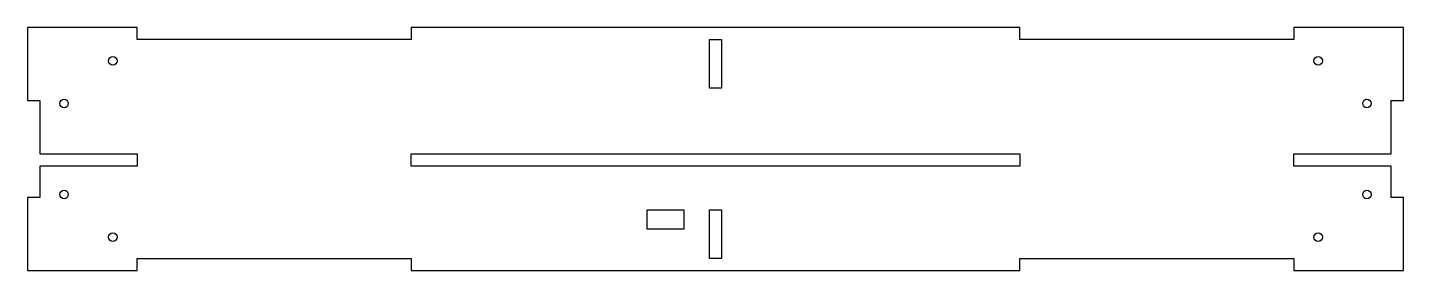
# Model space of a CAD drawing. Header units: millimetres. Extents: x -314 to 251, y -100 to 0.
import ezdxf

# ---------------------------------------------------------------- set-up
doc = ezdxf.new("R2010")
doc.units = ezdxf.units.MM
doc.layers.get('0').update_dxf_attribs({"linetype": 'CONTINUOUS'})

msp = doc.modelspace()

# ---------------------------------------------------------------- linework, layer by layer
for points in [[(250.51, -100), (250.51, -70), (245.51, -70), (245.51, -57), (205.51, -57), (205.51, -52), (245.51, -52), (245.51, -30), (250.51, -30), (250.51, 0), (205.51, 0), (205.51, -5), (93.01, -5), (93.01, 0), (-156.99, 0), (-156.99, -5), (-269.49, -5), (-269.49, 0), (-314.49, 0), (-314.49, -30), (-309.49, -30), (-309.49, -52), (-269.49, -52), (-269.49, -57), (-309.49, -57), (-309.49, -70), (-314.49, -70), (-314.49, -100), (-269.49, -100), (-269.49, -95), (-156.99, -95), (-156.99, -100), (93.01, -100), (93.01, -95), (205.51, -95), (205.51, -100)], [(-29.49, -25), (-34.49, -25), (-34.49, -5), (-29.49, -5)], [(-156.99, -52), (93.01, -52), (93.01, -57), (-156.99, -57)], [(-45, -75), (-45, -83), (-60, -83), (-60, -75)], [(-34.49, -95), (-34.49, -75), (-29.49, -75), (-29.49, -95)]]:
    msp.add_lwpolyline(points, close=True)
for centre in [(-279.49, -13.75), (215.51, -13.75), (-299.49, -31.25), (235.51, -31.25), (-299.49, -68.75), (235.51, -68.75), (-279.49, -86.25), (215.51, -86.25)]:
    msp.add_circle(centre, 1.75)

doc.saveas('drawing.dxf')
